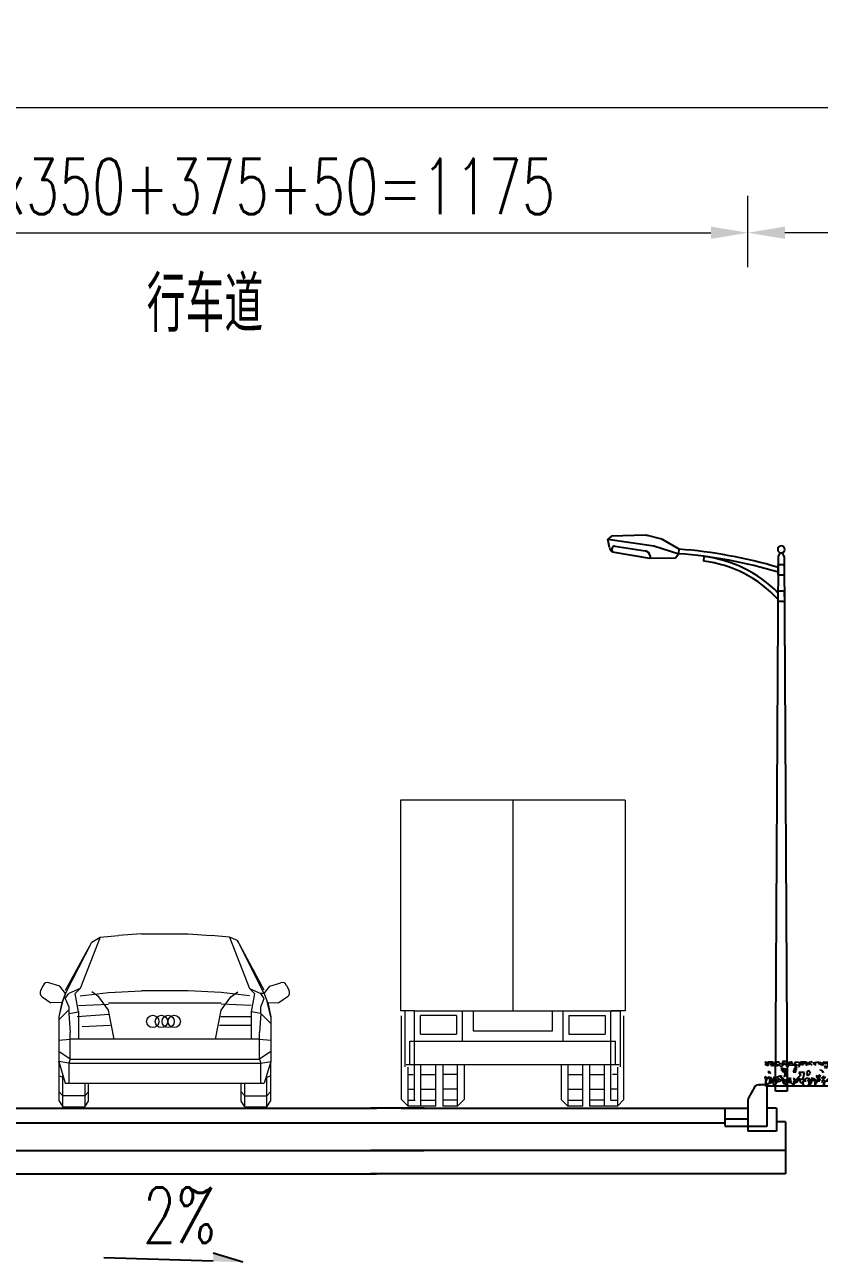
# Model space of a CAD drawing. Extents: x -1568 to -728, y -1287 to -990.
# Drawn here: x -1323.6 to -1280.7, y -1207.1 to -1140.1 of the extents above; entities that cross this region are included whole.
import ezdxf

# ---------------------------------------------------------------- set-up
doc = ezdxf.new("R2010")
doc.units = 0
doc.header["$LTSCALE"] = 5
doc.layers.get('0').update_dxf_attribs({"linetype": 'CONTINUOUS'})
doc.layers.get('Defpoints').update_dxf_attribs({"linetype": 'CONTINUOUS'})
for name, color, linetype in [('fz', 7, 'CONTINUOUS'), ('尺寸标注', 2, 'CONTINUOUS'), ('文字', 7, 'CONTINUOUS'), ('灯杆', 4, 'CONTINUOUS')]:
    doc.layers.add(name, color=color, linetype=linetype)
doc.layers.add('标注', color=4, linetype='CONTINUOUS', lineweight=15)
doc.layers.add('车人', color=7, linetype='CONTINUOUS', lineweight=9)
doc.styles.get("Standard").update_dxf_attribs({"font": 'simplex1.shx', "width": 0.7, "bigfont": 'hztxt.shx'})
doc.dimstyles.new('比例1：200', dxfattribs={"dimtxt": 3, "dimasz": 2, "dimexe": 2, "dimexo": 1, "dimgap": 1, "dimtad": 1, "dimlfac": 20, "dimzin": 13, "dimdsep": 46, "dimtxsty": 'Standard', "dimcen": -0.09, "dimclrd": 256, "dimclre": 256, "dimclrt": 7, "dimaunit": 1, "dimadec": 0, "dimazin": 2, "dimtfac": 0.0005, "dimtix": 1, "dimtmove": 2, "dimatfit": 3, "dimfxl": 0, "dimtolj": 1, "dimtzin": 13, "dimlwd": -1, "dimlwe": -1, "dimarcsym": 0})

# ---------------------------------------------------------------- blocks, each defined once
blk = doc.blocks.new('carb')
at = {"layer": '车人', "color": 143}
for p, q in [((-1.517, 4.136), (-1.517, 1.286)), ((1.518, 4.136), (-1.517, 4.136)), ((1.518, 4.136), (1.518, 1.286)), ((-1.328, 1.286), (-1.517, 1.286)), ((-1.504, 0.087), (-1.504, 1.22)), ((-1.454, 0.528), (-1.454, 1.286)), ((-1.33, 0.087), (-1.33, 1.286)), ((-0.758, 1.223), (-1.248, 1.223)), ((-1.248, 0.971), (-1.248, 1.223)), ((-0.758, 1.223), (-0.758, 0.971)), ((-0.68, 0.875), (-0.68, 1.286)), ((-0.537, 1.286), (-0.537, 1.018)), ((0.537, 1.018), (0.537, 1.286)), ((0.68, 0.875), (0.68, 1.286)), ((0.759, 1.223), (0.759, 0.971)), ((0.759, 1.223), (1.249, 1.223)), ((1.249, 1.223), (1.249, 0.971)), ((1.328, 0.087), (1.328, 1.286)), ((1.518, 1.286), (1.329, 1.286)), ((1.455, 0.528), (1.455, 1.286)), ((1.504, 0.087), (1.504, 1.22)), ((-0.537, 1.018), (0.537, 1.018)), ((-1.391, 0.875), (1.391, 0.875)), ((-1.391, 0.559), (-1.391, 0.875)), ((-1.331, 0.875), (-1.329, 0.878)), ((-1.248, 0.971), (-0.758, 0.971)), ((0.759, 0.971), (1.249, 0.971)), ((1.33, 0.878), (1.332, 0.875)), ((1.391, 0.559), (1.391, 0.875)), ((1.44, 0.559), (-1.44, 0.559)), ((-1.415, 0), (-1.415, 0.527)), ((-1.241, 0), (-1.241, 0.559)), ((-1.039, 0), (-1.039, 0.559)), ((-0.947, 0.559), (-0.947, 0)), ((-0.745, 0), (-0.745, 0.559)), ((-0.656, 0.559), (-0.656, 0.087)), ((0.656, 0.559), (0.656, 0.087)), ((0.745, 0.559), (0.745, 0)), ((0.947, 0), (0.947, 0.559)), ((1.039, 0.559), (1.039, 0)), ((1.241, 0), (1.241, 0.559)), ((1.415, 0.527), (1.415, 0)), ((-1.415, 0.427), (-1.346, 0.427)), ((-1.241, 0.427), (-1.039, 0.427)), ((-0.745, 0.427), (-0.947, 0.427)), ((0.745, 0.427), (0.947, 0.427)), ((1.039, 0.427), (1.241, 0.427)), ((1.415, 0.427), (1.347, 0.427)), ((-1.415, 0.227), (-1.33, 0.227)), ((-1.241, 0.227), (-1.039, 0.227)), ((-0.745, 0.227), (-0.947, 0.227)), ((0.745, 0.227), (0.947, 0.227)), ((1.039, 0.227), (1.241, 0.227)), ((1.415, 0.227), (1.33, 0.227)), ((-1.504, 0.087), (-1.415, 0)), ((-1.415, 0.079), (-1.32, 0.079)), ((-1.039, 0), (-1.415, 0)), ((-1.241, 0.079), (-1.039, 0.079)), ((-0.745, 0.079), (-0.947, 0.079)), ((-0.745, 0), (-0.947, 0)), ((-0.656, 0.087), (-0.745, 0)), ((0.656, 0.087), (0.745, 0)), ((0.745, 0.079), (0.947, 0.079)), ((0.947, 0), (0.745, 0)), ((1.241, 0.079), (1.039, 0.079)), ((1.415, 0), (1.039, 0)), ((1.321, 0.079), (1.415, 0.079)), ((1.504, 0.087), (1.415, 0))]:
    blk.add_line(p, q, dxfattribs=at)
at = {"layer": '车人', "color": 143, "linetype": 'Continuous'}
for p, q in [((0, 4.136), (0, 1.286)), ((-1.33, 1.286), (1.455, 1.286))]:
    blk.add_line(p, q, dxfattribs=at)
blk = doc.blocks.new('高路灯')
at = {"layer": '灯杆'}
for p, q in [((5.525, 29.312), (6.421, 29.832)), ((6.897, 29.493), (5.544, 29.065)), ((6.526, 29.875), (7.238, 30.049)), ((9.379, 29.843), (6.897, 29.493)), ((7.342, 30.06), (9.171, 30.015)), ((8.998, 29.477), (7.362, 29.215)), ((9.171, 30.015), (9.379, 29.843)), ((9.292, 29.403), (9.379, 29.843)), ((-0.152, 28.91), (-0.314, 0)), ((-0.152, 28.91), (-0.062, 29.115)), ((0.152, 28.91), (0.062, 29.115)), ((0.314, 0), (0.152, 28.91)), ((4.177, 28.911), (4.207, 28.665)), ((5.525, 29.312), (5.525, 29.312)), ((5.544, 29.065), (5.525, 29.312)), ((5.544, 29.065), (5.715, 28.825)), ((5.715, 28.825), (7.103, 28.8)), ((7.091, 28.941), (7.103, 28.8)), ((7.103, 28.8), (9.117, 29.144)), ((9.117, 29.144), (9.134, 29.371)), ((9.117, 29.144), (9.146, 29.167)), ((-0.161, 28.451), (-0.163, 27.895)), ((0.163, 27.902), (0.161, 28.457)), ((-0.167, 27.026), (-0.17, 26.469)), ((0.17, 26.475), (0.167, 27.032)), ((-0.314, 0), (0.314, 0))]:
    blk.add_line(p, q, dxfattribs=at)
blk.add_ellipse((0, 29.297), major_axis=(0.136, 0.136), ratio=1, dxfattribs=at)
at = {"layer": '灯杆', "extrusion": (0, 0, -1)}
for centre, major_axis, start_param, end_param in [((6.62, 29.489), (0.28, 0.28), -1.311687, -1.025083), ((7.332, 29.663), (-0.28, 0.28), 0.545714, 0.809948), ((9.025, 29.371), (-0.0772, 0.0772), 0.543089, 2.354978), ((7.496, 3.515), (-25.871, 0), 1.283128, 1.494536), ((7.496, 3.515), (-25.624, 0), 1.280313, 1.494536), ((4.989, 22.184), (-4.791, 4.791), 6.27584, 6.948597), ((7.414, 28.893), (-0.231, 0.231), 5.64658, 6.908794), ((8.903, 29.48), (-0.28, 0.28), 2.550965, 3.265752), ((4.989, 22.184), (-4.616, 4.616), 6.236899, 6.948597)]:
    blk.add_ellipse(centre, major_axis=major_axis, ratio=1, start_param=start_param, end_param=end_param, dxfattribs=at)
at = {"layer": '灯杆'}
for centre, major_axis, start_param, end_param in [((0.008, 28.044), (-0.312, 0.312), -1.139078, -0.393376), ((0.008, 27.489), (-0.312, 0.312), -1.145315, -0.387039), ((0.007, 26.62), (0.312, 0.312), 0.414294, 1.192289), ((0.007, 26.065), (-0.312, 0.312), -1.162784, -0.372127)]:
    blk.add_ellipse(centre, major_axis=major_axis, ratio=1, start_param=start_param, end_param=end_param, dxfattribs=at)
blk = doc.blocks.new('car')
at = {"layer": '车人', "color": 143}
for p, q in [((-1.345, 1.576), (-0.987, 2.226)), ((-1.344, 1.533), (-0.987, 2.226)), ((-0.874, 2.294), (-1.144, 1.598)), ((-0.987, 2.226), (-0.875, 2.294)), ((-0.875, 2.294), (-0.628, 2.316)), ((-0.314, 2.338), (-0.628, 2.316)), ((-0.314, 2.338), (0.314, 2.338)), ((0.314, 2.338), (0.628, 2.316)), ((0.874, 2.294), (0.628, 2.316)), ((0.982, 2.248), (0.874, 2.294)), ((0.874, 2.294), (1.144, 1.598)), ((0.987, 2.226), (0.982, 2.248)), ((1.344, 1.533), (0.982, 2.248)), ((1.345, 1.576), (0.982, 2.248)), ((-1.201, 1.848), (-1.204, 1.843)), ((1.201, 1.848), (1.204, 1.843)), ((-1.421, 1.63), (-1.567, 1.675)), ((1.421, 1.63), (1.567, 1.675)), ((-1.646, 1.641), (-1.68, 1.572)), ((-1.343, 1.531), (-1.421, 1.63)), ((-1.388, 1.411), (-1.343, 1.531)), ((-1.343, 1.531), (-1.387, 1.411)), ((-1.346, 1.463), (-1.3, 1.531)), ((-1.144, 1.598), (-1.3, 1.531)), ((-1.211, 1.531), (-1.144, 1.598)), ((-1.166, 1.284), (-1.211, 1.531)), ((-1.144, 1.499), (-0.762, 1.544)), ((-0.894, 1.486), (-0.987, 1.553)), ((-0.762, 1.544), (-0.314, 1.566)), ((0.314, 1.566), (-0.314, 1.566)), ((0.762, 1.544), (0.314, 1.566)), ((1.144, 1.499), (0.762, 1.544)), ((0.894, 1.486), (0.987, 1.553)), ((1.211, 1.531), (1.144, 1.598)), ((1.144, 1.598), (1.3, 1.531)), ((1.211, 1.531), (1.166, 1.284)), ((1.345, 1.463), (1.3, 1.531)), ((1.343, 1.531), (1.3, 1.531)), ((1.343, 1.531), (1.421, 1.63)), ((1.343, 1.531), (1.387, 1.411)), ((1.646, 1.641), (1.68, 1.572)), ((-1.659, 1.488), (-1.54, 1.406)), ((-1.387, 1.411), (-1.54, 1.406)), ((-1.383, 1.424), (-1.435, 1.217)), ((-1.392, 1.41), (-1.435, 1.217)), ((-1.346, 1.463), (-1.3, 1.352)), ((-1.3, 1.352), (-1.3, 1.262)), ((-1.166, 1.367), (-0.762, 1.389)), ((-0.762, 1.306), (-0.894, 1.486)), ((-0.762, 1.406), (0.762, 1.406)), ((0.762, 1.306), (0.894, 1.486)), ((1.166, 1.367), (0.762, 1.389)), ((1.3, 1.352), (1.345, 1.463)), ((1.3, 1.262), (1.3, 1.352)), ((1.435, 1.217), (1.383, 1.424)), ((1.387, 1.411), (1.54, 1.406)), ((1.392, 1.41), (1.435, 1.217)), ((1.659, 1.488), (1.54, 1.406)), ((-1.3, 1.312), (-1.435, 1.177)), ((-1.435, 1.217), (-1.435, 0.612)), ((-1.3, 1.262), (-1.166, 1.284)), ((-1.3, 1.262), (-1.278, 1.003)), ((-1.166, 1.286), (-1.166, 0.912)), ((-0.687, 0.912), (-0.763, 1.306)), ((0.686, 0.912), (0.762, 1.306)), ((1.166, 1.286), (1.166, 0.912)), ((1.3, 1.262), (1.166, 1.284)), ((1.3, 1.262), (1.278, 1.003)), ((1.3, 1.262), (1.435, 1.127)), ((1.435, 1.217), (1.435, 0.612)), ((-1.435, 0.902), (-1.278, 0.912)), ((-1.278, 0.645), (-1.278, 1.003)), ((1.278, 0.912), (-1.278, 0.912)), ((1.278, 0.645), (1.278, 1.003)), ((1.278, 0.912), (1.435, 0.902)), ((-1.278, 0.645), (-1.435, 0.745)), ((1.435, 0.745), (1.278, 0.645)), ((-1.3, 0.589), (-1.435, 0.612)), ((-1.435, 0.612), (-1.428, 0.587)), ((-1.429, 0.587), (-1.435, 0.612)), ((-1.435, 0.612), (-1.346, 0.32)), ((-1.429, 0.074), (-1.429, 0.59)), ((-1.278, 0.645), (-1.3, 0.589)), ((-1.3, 0.589), (-1.3, 0.32)), ((-1.3, 0.589), (1.3, 0.589)), ((-1.278, 0.645), (1.278, 0.645)), ((1.278, 0.645), (1.3, 0.589)), ((1.3, 0.589), (1.435, 0.612)), ((1.3, 0.32), (1.3, 0.589)), ((1.435, 0.612), (1.345, 0.32)), ((1.435, 0.612), (1.428, 0.587)), ((1.428, 0.59), (1.428, 0.074)), ((1.429, 0.587), (1.435, 0.612)), ((-1.429, 0.419), (-1.378, 0.398)), ((-1.378, 0), (-1.378, 0.424)), ((-1.369, 0.398), (-1.378, 0.398)), ((1.377, 0.398), (1.369, 0.398)), ((1.377, 0), (1.377, 0.424)), ((1.377, 0.398), (1.428, 0.419)), ((-1.429, 0.2), (-1.378, 0.146)), ((-1.346, 0.32), (1.345, 0.32)), ((-1.083, 0.32), (-1.083, 0)), ((-1.032, 0.2), (-1.083, 0.146)), ((-1.032, 0.074), (-1.032, 0.32)), ((1.031, 0.074), (1.031, 0.32)), ((1.031, 0.2), (1.083, 0.146)), ((1.083, 0), (1.083, 0.32)), ((1.428, 0.2), (1.377, 0.146)), ((-1.429, 0.074), (-1.378, 0)), ((-1.083, 0.146), (-1.378, 0.146)), ((-1.378, 0), (-1.083, 0)), ((-1.083, 0), (-1.032, 0.074)), ((1.083, 0), (1.031, 0.074)), ((1.083, 0.146), (1.377, 0.146)), ((1.083, 0), (1.377, 0)), ((1.377, 0), (1.428, 0.074))]:
    blk.add_line(p, q, dxfattribs=at)
at = {"layer": '车人', "color": 143, "linetype": 'Continuous'}
for p, q in [((-1.185, 1.219), (-0.753, 1.252)), ((0.758, 1.219), (1.173, 1.219)), ((-1.118, 1.086), (-0.737, 1.103)), ((0.741, 1.103), (1.156, 1.103))]:
    blk.add_line(p, q, dxfattribs=at)
at = {"layer": '车人', "color": 143}
for centre in [(-0.164, 1.153), (-0.047, 1.153), (0.045, 1.153), (0.128, 1.153)]:
    blk.add_circle(centre, 0.0833, dxfattribs=at)
for centre, start, end in [((-1.586, 1.612), 72.6944, 153.6733), ((1.586, 1.612), 26.3267, 107.3056), ((-1.621, 1.543), 153.6733, 235.4221), ((1.621, 1.543), 304.5779, 26.3267)]:
    blk.add_arc(centre, 0.0667, start, end, dxfattribs=at)
blk = doc.blocks.new('*D25')
at = {"layer": 'Defpoints', "color": 0}
for p in [(-1284.519, -1151.383), (-1343.269, -1154.247), (-1284.519, -1154.247)]:
    blk.add_point(p, dxfattribs=at)
at = {"layer": '标注'}
for p, q in [((-1343.269, -1153.247), (-1343.269, -1149.383)), ((-1284.519, -1153.247), (-1284.519, -1149.383)), ((-1341.269, -1151.383), (-1286.519, -1151.383))]:
    blk.add_line(p, q, dxfattribs=at)
for points in [[(-1341.269, -1151.049), (-1341.269, -1151.716), (-1343.269, -1151.383)], [(-1286.519, -1151.049), (-1286.519, -1151.716), (-1284.519, -1151.383)]]:
    blk.add_solid(points, dxfattribs=at)
at = {"layer": '标注', "color": 7, "insert": (-1313.894, -1148.883), "char_height": 3, "attachment_point": 5}
blk.add_mtext('\\A1;50+2x350+375+50=1175', dxfattribs=at)
blk = doc.blocks.new('*D26')
at = {"layer": 'Defpoints', "color": 0}
for p in [(-1240.769, -1144.603), (-1465.769, -1154.247), (-1240.769, -1154.247)]:
    blk.add_point(p, dxfattribs=at)
at = {"layer": '标注'}
for p, q in [((-1465.769, -1153.247), (-1465.769, -1142.603)), ((-1240.769, -1153.247), (-1240.769, -1142.603)), ((-1463.769, -1144.603), (-1242.769, -1144.603))]:
    blk.add_line(p, q, dxfattribs=at)
for points in [[(-1463.769, -1144.27), (-1463.769, -1144.937), (-1465.769, -1144.603)], [(-1242.769, -1144.27), (-1242.769, -1144.937), (-1240.769, -1144.603)]]:
    blk.add_solid(points, dxfattribs=at)
at = {"layer": '标注', "color": 7, "insert": (-1353.269, -1142.103), "char_height": 3, "attachment_point": 5}
blk.add_mtext('\\A1;道路总宽45m', dxfattribs=at)
blk = doc.blocks.new('*D27')
at = {"layer": 'Defpoints', "color": 0}
for p in [(-1284.519, -1151.383), (-1284.519, -1154.247), (-1264.519, -1154.228)]:
    blk.add_point(p, dxfattribs=at)
at = {"layer": '标注'}
for p, q in [((-1284.519, -1153.247), (-1284.519, -1149.383)), ((-1264.519, -1153.228), (-1264.519, -1149.383)), ((-1266.519, -1151.383), (-1282.519, -1151.383))]:
    blk.add_line(p, q, dxfattribs=at)
for points in [[(-1282.519, -1151.049), (-1282.519, -1151.716), (-1284.519, -1151.383)], [(-1266.519, -1151.049), (-1266.519, -1151.716), (-1264.519, -1151.383)]]:
    blk.add_solid(points, dxfattribs=at)
at = {"layer": '标注', "color": 7, "insert": (-1274.519, -1148.883), "char_height": 3, "attachment_point": 5}
blk.add_mtext('\\A1;400', dxfattribs=at)
blk = doc.blocks.new('LIM43')
at = {"color": 98}
for p, q in [((942284.411, 2579500.672), (942284.541, 2579500.766)), ((942284.541, 2579500.766), (942284.604, 2579500.685)), ((942284.604, 2579500.685), (942284.605, 2579500.765)), ((942284.605, 2579500.765), (942284.941, 2579500.76)), ((942284.763, 2579500.635), (942284.745, 2579500.507)), ((942284.765, 2579500.779), (942284.763, 2579500.635)), ((942285.019, 2579500.631), (942284.765, 2579500.779)), ((942284.941, 2579500.76), (942284.954, 2579500.584)), ((942284.954, 2579500.584), (942285.291, 2579500.612)), ((942285.069, 2579500.759), (942285.019, 2579500.631)), ((942285.181, 2579500.773), (942285.069, 2579500.759)), ((942285.261, 2579500.772), (942285.181, 2579500.773)), ((942285.291, 2579500.612), (942285.261, 2579500.772)), ((942285.339, 2579500.643), (942285.34, 2579500.739)), ((942285.34, 2579500.739), (942285.613, 2579500.783)), ((942285.484, 2579500.673), (942285.389, 2579500.786)), ((942285.611, 2579500.591), (942285.484, 2579500.673)), ((942285.613, 2579500.751), (942285.611, 2579500.591)), ((942285.613, 2579500.783), (942285.772, 2579500.701)), ((942285.885, 2579500.779), (942285.613, 2579500.751)), ((942285.772, 2579500.701), (942285.916, 2579500.699)), ((942286.029, 2579500.777), (942285.883, 2579500.604)), ((942285.883, 2579500.604), (942286.008, 2579500.41)), ((942285.916, 2579500.699), (942285.885, 2579500.779)), ((942285.979, 2579500.65), (942286.125, 2579500.744)), ((942286.008, 2579500.41), (942286.058, 2579500.569)), ((942286.202, 2579500.567), (942286.029, 2579500.777)), ((942286.125, 2579500.744), (942286.331, 2579500.613)), ((942286.269, 2579500.726), (942286.202, 2579500.567)), ((942286.557, 2579500.754), (942286.269, 2579500.726)), ((942286.331, 2579500.613), (942286.397, 2579500.756)), ((942286.397, 2579500.756), (942286.7, 2579500.688)), ((942286.571, 2579500.578), (942286.557, 2579500.754)), ((942286.7, 2579500.688), (942286.571, 2579500.578)), ((942286.746, 2579500.56), (942286.844, 2579500.67)), ((942286.813, 2579500.783), (942286.749, 2579500.736)), ((942286.94, 2579500.701), (942286.813, 2579500.783)), ((942286.844, 2579500.67), (942286.923, 2579500.605)), ((942286.923, 2579500.605), (942287.036, 2579500.668)), ((942287.067, 2579500.571), (942286.94, 2579500.701)), ((942287.036, 2579500.668), (942287.483, 2579500.63)), ((942287.373, 2579500.759), (942287.053, 2579500.763)), ((942287.053, 2579500.763), (942287.067, 2579500.571)), ((942287.242, 2579500.553), (942287.277, 2579500.712)), ((942287.277, 2579500.712), (942287.661, 2579500.755)), ((942287.402, 2579500.535), (942287.373, 2579500.759)), ((942287.483, 2579500.63), (942287.482, 2579500.518)), ((942287.674, 2579500.547), (942287.564, 2579500.644)), ((942287.564, 2579500.644), (942287.766, 2579500.226)), ((942287.661, 2579500.755), (942287.755, 2579500.578)), ((942287.836, 2579500.657), (942287.674, 2579500.547)), ((942287.755, 2579500.578), (942287.915, 2579500.56)), ((942287.821, 2579500.769), (942288.075, 2579500.606)), ((942287.885, 2579500.752), (942287.836, 2579500.657)), ((942287.981, 2579500.751), (942287.885, 2579500.752)), ((942287.915, 2579500.56), (942287.98, 2579500.639)), ((942287.98, 2579500.639), (942287.981, 2579500.751)), ((942287.995, 2579500.559), (942288.045, 2579500.766)), ((942288.075, 2579500.606), (942288.093, 2579500.733)), ((942288.093, 2579500.733), (942288.206, 2579500.78)), ((942288.189, 2579500.7), (942288.122, 2579500.541)), ((942288.331, 2579500.602), (942288.189, 2579500.7)), ((942288.206, 2579500.78), (942288.35, 2579500.778)), ((942288.41, 2579500.505), (942288.331, 2579500.602)), ((942288.35, 2579500.778), (942288.332, 2579500.666)), ((942288.332, 2579500.666), (942288.476, 2579500.632)), ((942288.572, 2579500.647), (942288.41, 2579500.505)), ((942288.476, 2579500.632), (942288.525, 2579500.743)), ((942288.525, 2579500.743), (942288.717, 2579500.757)), ((942288.602, 2579500.534), (942288.572, 2579500.647)), ((942288.717, 2579500.693), (942288.602, 2579500.534)), ((942288.717, 2579500.757), (942288.684, 2579500.661)), ((942288.684, 2579500.661), (942288.763, 2579500.548)), ((942288.909, 2579500.69), (942288.717, 2579500.693)), ((942288.763, 2579500.548), (942288.843, 2579500.595)), ((942288.78, 2579500.676), (942288.861, 2579500.755)), ((942288.843, 2579500.595), (942288.78, 2579500.676)), ((942288.859, 2579500.547), (942288.909, 2579500.69)), ((942288.987, 2579500.593), (942288.859, 2579500.547)), ((942288.861, 2579500.755), (942288.957, 2579500.753)), ((942289.293, 2579500.749), (942288.941, 2579500.738)), ((942288.941, 2579500.738), (942288.987, 2579500.593)), ((942288.957, 2579500.753), (942289.133, 2579500.751)), ((942289.133, 2579500.751), (942289.1, 2579500.639)), ((942289.1, 2579500.639), (942289.131, 2579500.543)), ((942289.101, 2579500.703), (942289.293, 2579500.749)), ((942289.26, 2579500.653), (942289.101, 2579500.703)), ((942289.131, 2579500.543), (942289.227, 2579500.59)), ((942289.227, 2579500.59), (942289.26, 2579500.653)), ((942284.745, 2579500.507), (942284.458, 2579500.559)), ((942284.458, 2579500.559), (942284.485, 2579500.239)), ((942284.465, 2579499.919), (942284.464, 2579499.839)), ((942284.528, 2579499.839), (942284.465, 2579499.919)), ((942284.485, 2579500.239), (942284.679, 2579500.316)), ((942284.679, 2579500.316), (942284.504, 2579500.43)), ((942284.753, 2579499.915), (942284.625, 2579499.885)), ((942284.66, 2579500.109), (942284.758, 2579500.267)), ((942284.72, 2579499.852), (942284.753, 2579499.915)), ((942284.758, 2579500.267), (942284.819, 2579500.058)), ((942284.819, 2579500.058), (942284.98, 2579500.12)), ((942284.943, 2579499.785), (942284.946, 2579499.977)), ((942284.946, 2579499.977), (942285.091, 2579500.071)), ((942285.091, 2579500.071), (942285.073, 2579499.895)), ((942285.073, 2579499.895), (942285.106, 2579499.943)), ((942285.106, 2579499.943), (942285.216, 2579499.829)), ((942285.362, 2579499.971), (942285.297, 2579499.908)), ((942285.297, 2579499.908), (942285.391, 2579499.779)), ((942285.504, 2579499.841), (942285.362, 2579499.971)), ((942285.544, 2579500.384), (942285.462, 2579500.226)), ((942285.462, 2579500.226), (942285.541, 2579500.192)), ((942285.538, 2579499.937), (942285.504, 2579499.841)), ((942285.575, 2579500.336), (942285.527, 2579500.369)), ((942285.679, 2579499.727), (942285.538, 2579499.937)), ((942285.541, 2579500.192), (942285.671, 2579500.303)), ((942285.671, 2579500.303), (942285.575, 2579500.336)), ((942286.047, 2579499.706), (942286.225, 2579499.895)), ((942286.082, 2579499.993), (942286.065, 2579499.897)), ((942286.065, 2579499.897), (942286.239, 2579499.703)), ((942286.225, 2579499.895), (942286.082, 2579499.993)), ((942286.197, 2579500.199), (942286.118, 2579500.249)), ((942286.215, 2579500.311), (942286.197, 2579500.199)), ((942286.327, 2579500.326), (942286.215, 2579500.311)), ((942286.531, 2579500.035), (942286.288, 2579499.799)), ((942286.514, 2579499.939), (942286.308, 2579500.07)), ((942286.308, 2579500.07), (942286.369, 2579499.909)), ((942286.335, 2579499.734), (942286.514, 2579499.939)), ((942286.369, 2579499.909), (942286.531, 2579500.035)), ((942286.781, 2579499.616), (942286.738, 2579499.92)), ((942286.837, 2579500.159), (942286.935, 2579500.301)), ((942286.963, 2579500.029), (942286.837, 2579500.159)), ((942286.935, 2579500.301), (942287.046, 2579500.22)), ((942287.044, 2579500.06), (942286.979, 2579500.045)), ((942287.046, 2579500.22), (942286.997, 2579500.173)), ((942286.997, 2579500.173), (942287.044, 2579500.06)), ((942287.157, 2579500.186), (942287.461, 2579500.182)), ((942287.233, 2579499.866), (942287.157, 2579500.186)), ((942287.461, 2579500.182), (942287.364, 2579500.072)), ((942287.364, 2579500.072), (942287.6, 2579499.781)), ((942287.482, 2579500.518), (942287.402, 2579500.535)), ((942287.56, 2579500.405), (942287.657, 2579500.451)), ((942287.624, 2579500.34), (942287.56, 2579500.405)), ((942287.622, 2579500.212), (942287.624, 2579500.34)), ((942287.766, 2579500.226), (942287.622, 2579500.212)), ((942287.657, 2579500.451), (942287.736, 2579500.386)), ((942287.736, 2579500.386), (942287.688, 2579500.339)), ((942287.906, 2579499.92), (942287.984, 2579499.775)), ((942288.048, 2579499.758), (942287.906, 2579499.92)), ((942287.934, 2579499.648), (942288.263, 2579500.267)), ((942288.122, 2579500.541), (942287.995, 2579500.559)), ((942288.263, 2579500.267), (942288.084, 2579500.11)), ((942288.084, 2579500.11), (942288.132, 2579500.045)), ((942288.104, 2579500.349), (942288.409, 2579500.425)), ((942288.263, 2579500.267), (942288.104, 2579500.349)), ((942288.132, 2579500.045), (942288.275, 2579499.979)), ((942288.164, 2579500.093), (942288.23, 2579500.204)), ((942288.275, 2579499.979), (942288.164, 2579500.093)), ((942288.23, 2579500.204), (942288.228, 2579500.044)), ((942288.342, 2579500.218), (942288.263, 2579500.267)), ((942288.288, 2579499.803), (942288.37, 2579499.914)), ((942288.328, 2579500.346), (942288.342, 2579500.218)), ((942288.407, 2579500.297), (942288.328, 2579500.346)), ((942288.37, 2579499.914), (942288.4, 2579499.802)), ((942288.409, 2579500.425), (942288.407, 2579500.297)), ((942288.674, 2579499.942), (942288.419, 2579500.025)), ((942288.419, 2579500.025), (942288.434, 2579499.897)), ((942288.787, 2579499.956), (942288.674, 2579499.942)), ((942288.752, 2579499.765), (942288.771, 2579499.956)), ((942288.849, 2579499.827), (942288.787, 2579499.956)), ((942289.042, 2579499.937), (942288.978, 2579499.922)), ((942288.978, 2579499.922), (942289.007, 2579499.713)), ((942289.062, 2579500.224), (942288.998, 2579500.177)), ((942288.998, 2579500.177), (942289.045, 2579500.129)), ((942289.009, 2579499.825), (942289.299, 2579499.949)), ((942289.139, 2579499.951), (942289.042, 2579499.937)), ((942289.045, 2579500.129), (942289.078, 2579500.176)), ((942289.078, 2579500.176), (942289.079, 2579500.272)), ((942289.216, 2579499.759), (942289.139, 2579499.951)), ((942289.299, 2579499.949), (942289.281, 2579499.838)), ((942284.368, 2579499.825), (942284.367, 2579499.761)), ((942284.367, 2579499.761), (942284.511, 2579499.791)), ((942284.464, 2579499.839), (942284.368, 2579499.825)), ((942284.511, 2579499.791), (942284.608, 2579499.853)), ((942284.608, 2579499.853), (942284.528, 2579499.839)), ((942284.559, 2579499.742), (942284.544, 2579499.822)), ((942284.544, 2579499.822), (942284.621, 2579499.645)), ((942284.605, 2579499.63), (942284.559, 2579499.742)), ((942284.604, 2579499.518), (942284.605, 2579499.63)), ((942284.625, 2579499.885), (942284.608, 2579499.853)), ((942284.608, 2579499.853), (942284.656, 2579499.821)), ((942284.621, 2579499.645), (942284.635, 2579499.501)), ((942284.635, 2579499.501), (942284.685, 2579499.629)), ((942284.656, 2579499.821), (942284.817, 2579499.883)), ((942284.685, 2579499.629), (942284.783, 2579499.755)), ((942284.783, 2579499.755), (942284.72, 2579499.852)), ((942284.817, 2579499.883), (942284.864, 2579499.818)), ((942284.864, 2579499.818), (942284.975, 2579499.737)), ((942285.104, 2579499.815), (942284.943, 2579499.785)), ((942284.975, 2579499.737), (942285.056, 2579499.847)), ((942285.213, 2579499.637), (942285.023, 2579499.752)), ((942285.056, 2579499.847), (942285.104, 2579499.815)), ((942285.216, 2579499.829), (942285.184, 2579499.83)), ((942285.184, 2579499.83), (942285.231, 2579499.717)), ((942285.231, 2579499.717), (942285.211, 2579499.477)), ((942285.211, 2579499.477), (942285.213, 2579499.589)), ((942285.213, 2579499.589), (942285.342, 2579499.684)), ((942285.276, 2579499.509), (942285.213, 2579499.637)), ((942285.327, 2579499.716), (942285.261, 2579499.589)), ((942285.261, 2579499.589), (942285.276, 2579499.509)), ((942285.36, 2579499.843), (942285.327, 2579499.716)), ((942285.342, 2579499.684), (942285.36, 2579499.843)), ((942285.344, 2579499.827), (942285.535, 2579499.777)), ((942285.391, 2579499.779), (942285.631, 2579499.728)), ((942285.535, 2579499.777), (942285.633, 2579499.871)), ((942285.631, 2579499.728), (942285.709, 2579499.615)), ((942285.633, 2579499.871), (942285.743, 2579499.774)), ((942285.743, 2579499.774), (942285.679, 2579499.727)), ((942285.709, 2579499.615), (942285.723, 2579499.47)), ((942285.723, 2579499.47), (942285.724, 2579499.55)), ((942285.724, 2579499.55), (942285.773, 2579499.614)), ((942285.773, 2579499.614), (942285.951, 2579499.771)), ((942285.839, 2579499.773), (942285.775, 2579499.742)), ((942285.775, 2579499.742), (942286.047, 2579499.706)), ((942285.841, 2579499.885), (942285.839, 2579499.773)), ((942285.951, 2579499.771), (942285.841, 2579499.885)), ((942286.062, 2579499.674), (942285.967, 2579499.755)), ((942285.967, 2579499.755), (942286.093, 2579499.625)), ((942286.093, 2579499.561), (942286.062, 2579499.674)), ((942286.093, 2579499.625), (942286.092, 2579499.513)), ((942286.14, 2579499.497), (942286.093, 2579499.561)), ((942286.239, 2579499.703), (942286.11, 2579499.673)), ((942286.11, 2579499.673), (942286.125, 2579499.561)), ((942286.125, 2579499.561), (942286.14, 2579499.497)), ((942286.288, 2579499.799), (942286.479, 2579499.748)), ((942286.431, 2579499.733), (942286.335, 2579499.734)), ((942286.447, 2579499.716), (942286.4, 2579499.813)), ((942286.526, 2579499.651), (942286.431, 2579499.733)), ((942286.526, 2579499.635), (942286.447, 2579499.716)), ((942286.479, 2579499.748), (942286.705, 2579499.857)), ((942286.604, 2579499.522), (942286.526, 2579499.651)), ((942286.556, 2579499.523), (942286.526, 2579499.635)), ((942286.541, 2579499.603), (942286.607, 2579499.714)), ((942286.588, 2579499.507), (942286.541, 2579499.603)), ((942286.639, 2579499.762), (942286.59, 2579499.682)), ((942286.59, 2579499.682), (942286.604, 2579499.522)), ((942286.607, 2579499.714), (942286.641, 2579499.874)), ((942286.641, 2579499.874), (942286.639, 2579499.762)), ((942286.705, 2579499.857), (942286.703, 2579499.761)), ((942286.703, 2579499.761), (942286.751, 2579499.728)), ((942286.751, 2579499.728), (942286.863, 2579499.727)), ((942286.877, 2579499.551), (942286.781, 2579499.616)), ((942286.831, 2579499.711), (942286.865, 2579499.839)), ((942286.878, 2579499.647), (942286.831, 2579499.711)), ((942286.863, 2579499.727), (942286.96, 2579499.789)), ((942286.865, 2579499.839), (942287.057, 2579499.884)), ((942286.971, 2579499.469), (942286.877, 2579499.551)), ((942286.975, 2579499.725), (942286.878, 2579499.647)), ((942286.892, 2579499.534), (942286.928, 2579499.774)), ((942286.939, 2579499.47), (942286.892, 2579499.534)), ((942286.928, 2579499.774), (942286.909, 2579499.598)), ((942286.909, 2579499.598), (942286.971, 2579499.469)), ((942286.96, 2579499.789), (942286.975, 2579499.725)), ((942287.057, 2579499.884), (942287.152, 2579499.771)), ((942287.119, 2579499.691), (942287.233, 2579499.866)), ((942287.12, 2579499.787), (942287.119, 2579499.691)), ((942287.216, 2579499.818), (942287.12, 2579499.787)), ((942287.228, 2579499.514), (942287.147, 2579499.451)), ((942287.147, 2579499.451), (942287.26, 2579499.465)), ((942287.152, 2579499.771), (942287.246, 2579499.674)), ((942287.213, 2579499.578), (942287.374, 2579499.656)), ((942287.26, 2579499.465), (942287.213, 2579499.578)), ((942287.345, 2579499.848), (942287.216, 2579499.818)), ((942287.246, 2579499.674), (942287.228, 2579499.514)), ((942287.392, 2579499.783), (942287.345, 2579499.848)), ((942287.374, 2579499.656), (942287.377, 2579499.832)), ((942287.377, 2579499.832), (942287.489, 2579499.846)), ((942287.487, 2579499.75), (942287.392, 2579499.783)), ((942287.489, 2579499.846), (942287.487, 2579499.75)), ((942287.535, 2579499.686), (942287.52, 2579499.814)), ((942287.726, 2579499.619), (942287.535, 2579499.686)), ((942287.6, 2579499.781), (942287.745, 2579499.875)), ((942287.615, 2579499.748), (942287.759, 2579499.746)), ((942287.663, 2579499.732), (942287.615, 2579499.748)), ((942287.745, 2579499.875), (942287.663, 2579499.732)), ((942287.759, 2579499.746), (942287.71, 2579499.619)), ((942287.71, 2579499.619), (942287.772, 2579499.474)), ((942287.725, 2579499.539), (942287.726, 2579499.619)), ((942287.756, 2579499.459), (942287.725, 2579499.539)), ((942287.757, 2579499.539), (942287.886, 2579499.617)), ((942287.772, 2579499.474), (942287.757, 2579499.539)), ((942287.886, 2579499.617), (942287.888, 2579499.809)), ((942287.888, 2579499.809), (942288.081, 2579499.87)), ((942288.047, 2579499.679), (942287.934, 2579499.648)), ((942287.984, 2579499.775), (942288.11, 2579499.662)), ((942288.109, 2579499.534), (942288.047, 2579499.679)), ((942288.159, 2579499.693), (942288.048, 2579499.758)), ((942288.081, 2579499.87), (942288.176, 2579499.757)), ((942288.11, 2579499.662), (942288.094, 2579499.63)), ((942288.094, 2579499.63), (942288.124, 2579499.486)), ((942288.286, 2579499.627), (942288.109, 2579499.534)), ((942288.124, 2579499.518), (942288.285, 2579499.595)), ((942288.124, 2579499.486), (942288.124, 2579499.518)), ((942288.4, 2579499.786), (942288.159, 2579499.693)), ((942288.176, 2579499.757), (942288.288, 2579499.803)), ((942288.285, 2579499.595), (942288.32, 2579499.803)), ((942288.32, 2579499.803), (942288.286, 2579499.627)), ((942288.593, 2579499.863), (942288.4, 2579499.786)), ((942288.4, 2579499.802), (942288.527, 2579499.688)), ((942288.527, 2579499.688), (942288.655, 2579499.718)), ((942288.639, 2579499.686), (942288.576, 2579499.799)), ((942288.576, 2579499.799), (942288.702, 2579499.622)), ((942288.655, 2579499.718), (942288.593, 2579499.863)), ((942288.717, 2579499.573), (942288.639, 2579499.686)), ((942288.7, 2579499.446), (942288.717, 2579499.573)), ((942288.702, 2579499.622), (942288.752, 2579499.765)), ((942288.747, 2579499.429), (942288.748, 2579499.509)), ((942288.748, 2579499.509), (942288.845, 2579499.572)), ((942288.784, 2579499.748), (942288.817, 2579499.844)), ((942288.863, 2579499.667), (942288.784, 2579499.748)), ((942288.845, 2579499.572), (942288.913, 2579499.843)), ((942288.927, 2579499.667), (942288.849, 2579499.827)), ((942289.006, 2579499.601), (942288.927, 2579499.667)), ((942289.007, 2579499.713), (942289.006, 2579499.601)), ((942289.054, 2579499.617), (942289.009, 2579499.825)), ((942289.245, 2579499.566), (942289.054, 2579499.617)), ((942289.197, 2579499.551), (942289.148, 2579499.472)), ((942289.148, 2579499.472), (942289.244, 2579499.454)), ((942289.164, 2579499.471), (942289.246, 2579499.614)), ((942289.246, 2579499.63), (942289.197, 2579499.551)), ((942289.281, 2579499.838), (942289.216, 2579499.759)), ((942289.244, 2579499.454), (942289.245, 2579499.566)), ((942289.246, 2579499.614), (942289.248, 2579499.758)), ((942289.248, 2579499.758), (942289.246, 2579499.63))]:
    blk.add_line(p, q, dxfattribs=at)

msp = doc.modelspace()

# ---------------------------------------------------------------- linework, layer by layer
for p, q in [((-1284.16504, -1197.59571), (-1284.48631, -1198.16172)), ((-1283.49612, -1197.46912), (-1283.94762, -1197.46912)), ((-1283.49612, -1197.46912), (-1283.49612, -1199.71912)), ((-1283.49612, -1197.51454), (-1264.5189, -1197.51454)), ((-1284.5189, -1198.28513), (-1284.5189, -1199.96912)), ((-1343.2689, -1198.71912), (-1304.60013, -1198.71912)), ((-1303.2689, -1198.71912), (-1304.92966, -1198.71912)), ((-1302.0189, -1198.71912), (-1303.2689, -1198.71912)), ((-1303.2689, -1198.71912), (-1284.5189, -1198.71912)), ((-1285.7689, -1198.71912), (-1285.7689, -1198.91912)), ((-1285.7689, -1198.71912), (-1285.7689, -1199.31912)), ((-1285.7689, -1198.91912), (-1285.7689, -1199.11912)), ((-1285.7689, -1199.11912), (-1285.7689, -1199.66912)), ((-1284.5189, -1198.71912), (-1284.5189, -1199.96912)), ((-1282.97709, -1198.71912), (-1283.49612, -1198.71912)), ((-1282.97709, -1198.71912), (-1283.49612, -1198.71912)), ((-1282.97709, -1198.71912), (-1282.97709, -1199.96912)), ((-1343.2689, -1199.51912), (-1285.7689, -1199.51912)), ((-1284.5189, -1199.31912), (-1285.7689, -1199.31912)), ((-1284.5189, -1199.71912), (-1285.7689, -1199.71912)), ((-1284.52279, -1199.74888), (-1284.52279, -1199.74888)), ((-1283.49612, -1199.71912), (-1284.5189, -1199.71912)), ((-1282.47709, -1199.46912), (-1282.97709, -1199.46912)), ((-1282.47709, -1199.46912), (-1282.47709, -1201.01912)), ((-1282.47709, -1199.46912), (-1282.47709, -1201.01912)), ((-1282.97709, -1199.96912), (-1284.5189, -1199.96912)), ((-1345.27003, -1201.01912), (-1304.59857, -1201.01912)), ((-1343.2689, -1201.01912), (-1302.04071, -1201.01912)), ((-1299.97709, -1201.01912), (-1304.92966, -1201.01912)), ((-1282.47709, -1201.01912), (-1304.92966, -1201.01912)), ((-1304.92966, -1201.01912), (-1304.92966, -1201.01912)), ((-1303.83461, -1201.01912), (-1304.59857, -1201.01912)), ((-1282.47709, -1201.01912), (-1282.47709, -1202.26912)), ((-1345.27003, -1202.26912), (-1304.59857, -1202.26912)), ((-1282.47709, -1202.26912), (-1304.92966, -1202.26912))]:
    msp.add_line(p, q)
at = {"linetype": 'Continuous'}
for p, q in [((-1302.0189, -1198.71912), (-1302.0189, -1198.71912)), ((-1284.5189, -1199.81912), (-1284.5189, -1199.81912))]:
    msp.add_line(p, q, dxfattribs=at)
for centre, start, end in [((-1283.94762, -1197.71912), 90, 150.4200381), ((-1284.2689, -1198.28513), 150.4200381, 180)]:
    msp.add_arc(centre, 0.25, start, end)
msp.add_point((-1283.87221, -1197.46912))
at = {"layer": '文字', "ltscale": 10}
for p, q in [((-1311.83461, -1207.05961), (-1313.42815, -1206.56422)), ((-1313.43567, -1207.00742), (-1319.34361, -1206.81484))]:
    msp.add_line(p, q, dxfattribs=at)
msp.add_solid([(-1311.83461, -1207.05961), (-1313.42815, -1206.56422), (-1313.43567, -1207.00742)], dxfattribs=at)

# ---------------------------------------------------------------- block references
at = {"xscale": 3.999999999999545, "yscale": 3.999999999999773, "zscale": 4}
msp.add_blockref('car', (-1316.04725, -1198.65063), dxfattribs=at)
at = {"layer": 'fz', "xscale": -1}
msp.add_blockref('LIM43', (941005.69976, -2580696.98761), dxfattribs=at)
at = {"layer": '尺寸标注', "xscale": -1}
msp.add_blockref('高路灯', (-1282.71479, -1197.80596), dxfattribs=at)
at = {"layer": '车人', "xscale": 3.999999999999545, "yscale": 3.999999999999773, "zscale": 4}
msp.add_blockref('carb', (-1297.23437, -1198.61018), dxfattribs=at)

# ---------------------------------------------------------------- texts
at = {"layer": '文字', "width": 0.7}
for s, p in [('行车道', (-1317.02634, -1156.74911)), ('2%', (-1317.2392, -1206.01428))]:
    msp.add_text(s, height=3, dxfattribs=at).set_placement(p)

# ---------------------------------------------------------------- dimensions: what is measured, and where the dimension line sits
at = {"layer": '标注'}
for base, p1, p2, text, picture, middle in [((-1240.7689, -1144.60328), (-1465.7689, -1154.24719), (-1240.7689, -1154.24719), '道路总宽45m', '*D26', (-1353.2689, -1142.10328)), ((-1284.5189, -1151.38273), (-1343.2689, -1154.24719), (-1284.5189, -1154.24719), '50+2x350+375+50=1175', '*D25', (-1313.8939, -1148.88273))]:
    dim = msp.add_linear_dim(base=base, p1=p1, p2=p2, text=text, dimstyle='比例1：200', override={"dimtxsty": 'Standard'}, dxfattribs=at)
    dim.commit()
    dim.dimension.update_dxf_attribs({"geometry": picture, "text_midpoint": middle})
dim = msp.add_linear_dim(base=(-1284.5189, -1151.38273), p1=(-1264.5189, -1154.22814), p2=(-1284.5189, -1154.24719), angle=180, dimstyle='比例1：200', override={"dimtxsty": 'Standard'}, dxfattribs=at)
dim.commit()
dim.dimension.update_dxf_attribs({"geometry": '*D27', "text_midpoint": (-1274.5189, -1148.88273)})

doc.saveas('drawing.dxf')
